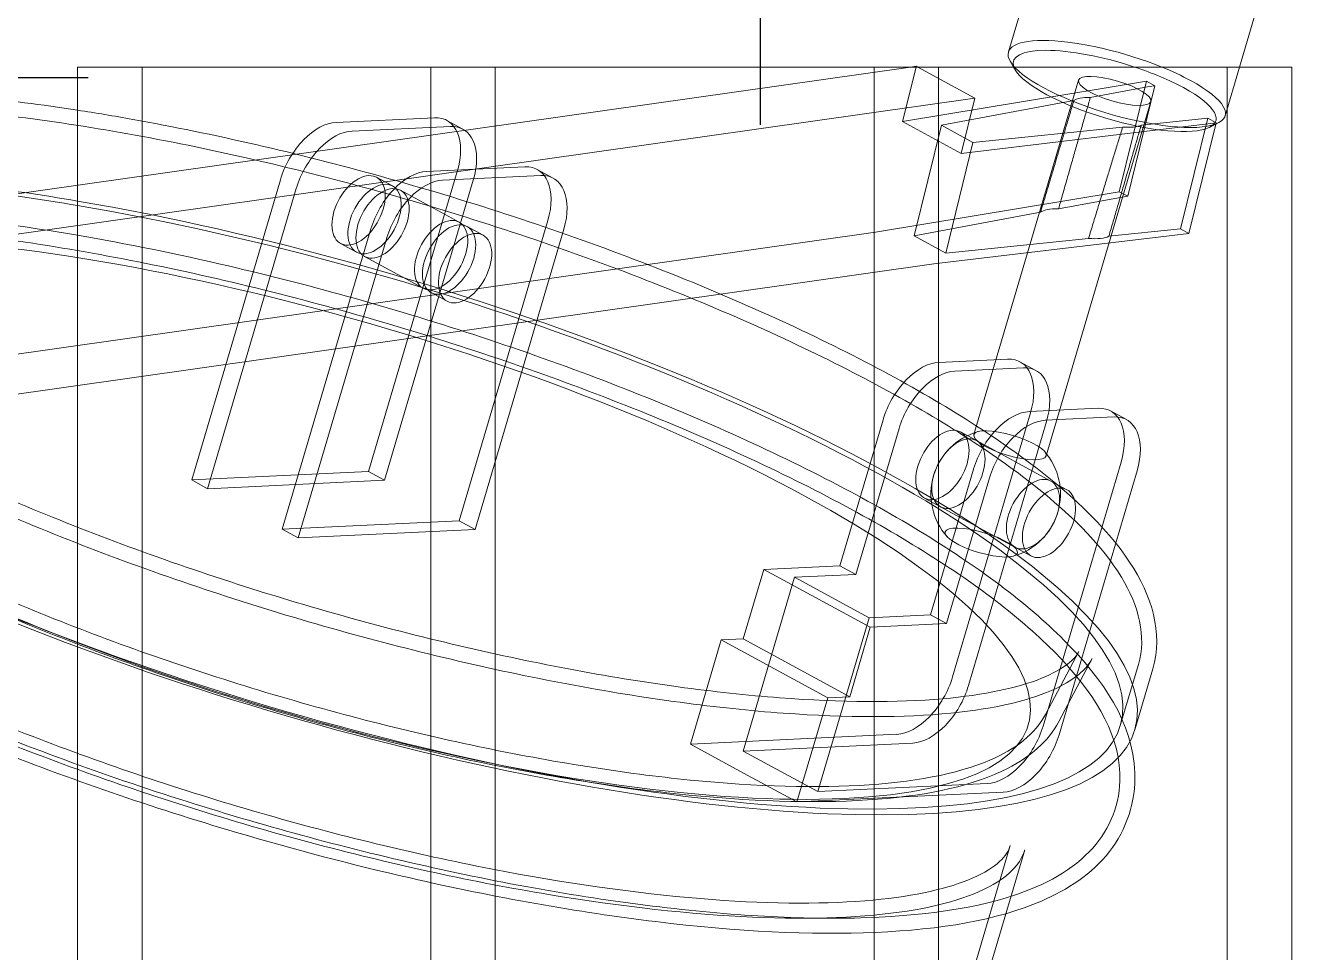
# Model space of a CAD drawing. Header units: millimetres. Extents: x -6314 to 11113, y -129 to 3675.
# Drawn here: x 1032.21 to 1069.2, y 1180.02 to 1207.11 of the extents above; entities that cross this region are included whole.
import ezdxf

# ---------------------------------------------------------------- set-up
doc = ezdxf.new("R2010")
doc.units = ezdxf.units.MM
doc.layers.add('Equipment', color=123, linetype='Continuous')
doc.dimstyles.new('ISO-25', dxfattribs={"dimtxt": 2.5, "dimasz": 2.5, "dimexe": 1.25, "dimexo": 0.625, "dimtad": 1, "dimtxsty": 'Standard', "dimcen": 2.5, "dimadec": 0, "dimazin": 0, "dimtfac": 1, "dimtmove": 0, "dimatfit": 3, "dimfxl": 1, "dimarcsym": 0})

# ---------------------------------------------------------------- blocks, each defined once
blk = doc.blocks.new('A$C22f65225')
at = {"layer": 'Equipment', "linetype": 'Continuous', "lineweight": 0, "extrusion": (0, 1, 0)}
for p, q in [((75.162, 302.645), (73.909, 298.4)), ((80.917, 300.946), (80.047, 298)), ((37.944, 293.259), (71.308, 298)), ((49.192, 298), (71.694, 298)), ((49.192, 269.478), (49.192, 298)), ((50.904, 250), (50.904, 298)), ((58.57, 270.098), (58.57, 298)), ((60.282, 250), (60.282, 298)), ((70.34, 250), (70.34, 298)), ((71.457, 298), (71.101, 296.553)), ((71.308, 298), (71.463, 298.022)), ((71.463, 298.022), (71.457, 298)), ((71.503, 298), (71.463, 298.022)), ((73.018, 297.177), (71.503, 298)), ((71.694, 298), (72.052, 298)), ((72.052, 298), (81.43, 298)), ((72.052, 261.259), (72.052, 298)), ((74.047, 298), (73.961, 298.143)), ((74.095, 297.919), (74.047, 298)), ((80.047, 298), (79.663, 296.701)), ((79.718, 250), (79.718, 298)), ((81.43, 260.606), (81.43, 298)), ((71.101, 296.553), (77.578, 297.625)), ((75.772, 297.649), (72.993, 288.237)), ((77.578, 297.625), (76.854, 294.686)), ((77.578, 297.625), (77.8, 297.505)), ((77.65, 297.483), (76.083, 297.191)), ((77.8, 297.505), (77.076, 294.566)), ((77.8, 297.505), (77.65, 297.483)), ((73.018, 297.177), (39.499, 292.414)), ((75.646, 297.109), (72.128, 296.453)), ((72.656, 295.708), (73.018, 297.177)), ((77.69, 297.083), (74.911, 287.671)), ((56.057, 296.531), (58.667, 296.654)), ((58.995, 296.584), (59.419, 296.353)), ((77.435, 296.456), (79.206, 296.638)), ((78.481, 293.699), (79.206, 296.638)), ((79.206, 296.638), (79.423, 296.52)), ((59.091, 296.424), (56.481, 296.3)), ((72.656, 295.708), (71.101, 296.553)), ((71.404, 293.515), (72.128, 296.453)), ((72.128, 296.453), (72.968, 295.997)), ((79.423, 296.52), (72.656, 295.708)), ((72.968, 295.997), (76.942, 296.406)), ((79.423, 296.52), (78.699, 293.581)), ((79.246, 296.398), (79.48, 296.514)), ((72.244, 293.058), (72.968, 295.997)), ((59.275, 295.227), (56.921, 287.254)), ((58.461, 295.225), (61.071, 295.348)), ((61.399, 295.278), (61.823, 295.047)), ((52.223, 287.032), (54.577, 295.005)), ((57.131, 295.072), (57.555, 294.841)), ((57.345, 287.024), (59.699, 294.997)), ((61.496, 295.118), (58.886, 294.994)), ((55.001, 294.774), (52.647, 286.801)), ((59.323, 293.881), (57.767, 294.726)), ((70.377, 293.614), (76.854, 294.686)), ((76.854, 294.686), (77.076, 294.566)), ((77.076, 294.566), (76.926, 294.544)), ((75.239, 294.23), (76.926, 294.544)), ((61.679, 293.921), (59.325, 285.949)), ((71.404, 293.515), (74.761, 294.141)), ((70.377, 293.614), (36.633, 288.819)), ((54.627, 285.726), (56.981, 293.699)), ((59.535, 293.766), (59.959, 293.536)), ((59.749, 285.718), (62.104, 293.691)), ((78.699, 293.581), (71.932, 292.769)), ((78.481, 293.699), (76.576, 293.504)), ((78.699, 293.581), (78.481, 293.699)), ((57.406, 293.468), (55.051, 285.496)), ((56.176, 293.314), (56.601, 293.084)), ((72.244, 293.058), (71.404, 293.515)), ((76.036, 293.448), (72.244, 293.058)), ((58.368, 292.124), (56.813, 292.969)), ((38.188, 287.974), (71.932, 292.769)), ((58.581, 292.009), (59.005, 291.778)), ((72.06, 290.155), (73.887, 290.242)), ((74.312, 290.011), (72.485, 289.925)), ((74.639, 289.941), (74.215, 290.171)), ((74.465, 288.849), (76.292, 288.936)), ((77.044, 288.635), (76.619, 288.865)), ((69.436, 284.754), (70.58, 288.629)), ((74.495, 288.815), (72.425, 281.802)), ((72.849, 281.571), (74.92, 288.584)), ((76.716, 288.705), (74.889, 288.619)), ((71.005, 288.399), (69.86, 284.523)), ((73.058, 288.078), (72.634, 288.309)), ((75.038, 287.003), (73.058, 288.078)), ((76.9, 287.509), (74.829, 280.496)), ((56.921, 287.254), (52.223, 287.032)), ((57.345, 287.024), (56.921, 287.254)), ((71.84, 283.448), (72.985, 287.323)), ((75.253, 280.265), (77.324, 287.278)), ((52.223, 287.032), (52.647, 286.801)), ((52.647, 286.801), (57.345, 287.024)), ((73.409, 287.093), (72.265, 283.217)), ((75.462, 286.772), (75.038, 287.003)), ((72.103, 286.321), (71.679, 286.551)), ((74.083, 285.245), (72.103, 286.321)), ((59.325, 285.949), (54.627, 285.726)), ((59.749, 285.718), (59.325, 285.949)), ((54.627, 285.726), (55.051, 285.496)), ((55.051, 285.496), (59.749, 285.718)), ((74.508, 285.015), (74.083, 285.245)), ((66.868, 282.812), (67.413, 284.658)), ((67.413, 284.658), (69.436, 284.754)), ((70.242, 283.121), (67.413, 284.658)), ((69.86, 284.523), (68.229, 284.446)), ((69.86, 284.523), (69.436, 284.754)), ((66.867, 279.832), (68.229, 284.446)), ((68.229, 284.446), (70.209, 283.37)), ((68.847, 278.757), (70.209, 283.37)), ((70.242, 283.121), (69.697, 281.276)), ((70.209, 283.37), (71.84, 283.448)), ((72.265, 283.217), (70.242, 283.121)), ((72.265, 283.217), (71.84, 283.448)), ((65.464, 280.016), (66.281, 282.784)), ((66.281, 282.784), (66.868, 282.812)), ((66.281, 282.784), (67.695, 282.016)), ((69.697, 281.276), (66.868, 282.812)), ((74.897, 280.807), (75.78, 282.474)), ((75.251, 280.62), (76.133, 282.287)), ((76.88, 280.507), (77.359, 282.131)), ((67.695, 282.016), (69.11, 281.248)), ((77.263, 280.393), (77.743, 282.017)), ((69.11, 281.248), (68.292, 278.48)), ((69.697, 281.276), (69.11, 281.248)), ((70.945, 280.276), (65.464, 280.016)), ((66.878, 279.248), (65.464, 280.016)), ((66.867, 279.832), (71.369, 280.045)), ((68.847, 278.757), (66.867, 279.832)), ((68.292, 278.48), (66.878, 279.248)), ((73.349, 278.97), (68.847, 278.757)), ((68.292, 278.48), (73.773, 278.739)), ((68.055, 257.329), (73.958, 277.323)), ((68.913, 258.825), (74.342, 277.21))]:
    blk.add_line(p, q, dxfattribs=at)
at = {"layer": 'Equipment', "linetype": 'Continuous', "lineweight": 0, "extrusion": (0, 0, -1)}
for centre, radius, start, end in [((-73.571, 286.662), 1.72, 318.7001, 74.2013), ((-73.571, 286.662), 1.72, 138.7001, 254.2013), ((0, 96.769), 180, 91.91021, 108.98914)]:
    blk.add_arc(centre, radius, start, end, dxfattribs=at)
at = {"layer": 'Equipment', "linetype": 'Continuous', "lineweight": 0}
for centre, major_axis, ratio, start_param, end_param in [((76.786, 297.551), (-2.877, 0.85), 0.272475, -1.916807, 0.287118), ((76.786, 297.551), (-2.877, 0.85), 0.272475, 0.287118, 4.047415), ((76.786, 297.551), (-2.877, 0.85), 0.272475, -2.235771, -1.916807), ((76.731, 297.366), (-0.959, 0.283), 0.272475, -2.23577059618826, 4.047414710991326), ((76.563, 296.796), (-0.972, 0.239), 0.324794, -0.976482, -0.268147), ((56.045, 294.824), (0.764, 1.406), 0.593692, 0.345436, 1.916233), ((58.655, 294.947), (0.764, 1.406), 0.593692, -1.22536, 0.345436), ((76.563, 296.796), (-0.972, 0.239), 0.324794, -4.233547, -3.525212), ((57.078, 293.963), (-0.477, -0.879), 0.593692, -4.366952762699415, 1.916232544480171), ((58.45, 293.518), (0.764, 1.406), 0.593692, 0.345436, 1.916233), ((61.06, 293.641), (0.764, 1.406), 0.593692, -1.22536, 0.345436), ((58.846, 293.002), (-0.477, -0.879), 0.593692, -4.366952762699415, 1.916232544480171), ((59.482, 292.657), (-0.477, -0.879), 0.593692, -4.366952762699398, 1.916232544480188), ((72.049, 288.448), (0.764, 1.406), 0.593692, 0.345436, 1.916233), ((73.876, 288.535), (0.764, 1.406), 0.593692, -1.22536, 0.345436), ((74.453, 287.142), (0.764, 1.406), 0.593692, 0.345436, 1.916233), ((76.28, 287.229), (0.764, 1.406), 0.593692, -1.22536, 0.345436), ((73.952, 287.954), (-0.959, 0.283), 0.272475, -2.235770596188288, 4.047414710991298), ((74.561, 286.124), (-0.477, -0.879), 0.593692, -4.366952762699396, 1.91623254448019), ((74.561, 286.124), (-0.477, -0.879), 0.593692, -4.366952762699396, 1.91623254448019), ((74.985, 285.894), (-0.477, -0.879), 0.593692, -4.366952762699389, 1.916232544480196), ((73.189, 285.37), (-0.959, 0.283), 0.272475, -2.235770596188277, 4.047414710991309), ((71.805, 281.522), (-0.764, -1.406), 0.593692, 0.345436, 1.916233), ((74.209, 280.216), (-0.764, -1.406), 0.593692, 0.345436, 1.916233)]:
    blk.add_ellipse(centre, major_axis=major_axis, ratio=ratio, start_param=start_param, end_param=end_param, dxfattribs=at)
at = {"layer": 'Equipment', "linetype": 'Continuous', "lineweight": 0, "extrusion": (0, 0, -1)}
for centre, major_axis, ratio, start_param, end_param in [((76.731, 297.366), (-2.685, 0.793), 0.272475, -0.197522, 1.688036), ((76.731, 297.366), (2.685, -0.793), 0.272475, -0.905822, 2.944071), ((76.731, 297.366), (2.685, -0.793), 0.272475, -1.453557, -0.905822), ((58.231, 295.178), (0.764, 1.406), 0.593692, -0.345436, 1.22536), ((55.621, 295.054), (0.764, 1.406), 0.593692, -1.916233, -0.345436), ((58.025, 293.748), (0.764, 1.406), 0.593692, -1.916233, -0.345436), ((60.635, 293.872), (0.764, 1.406), 0.593692, -0.345436, 1.22536), ((56.654, 294.193), (0.477, 0.879), 0.593692, -5.057825, 1.22536), ((56.068, 286.652), (21.195, -6.258), 0.272475, -2.121493, -1.980371), ((56.068, 286.652), (20.812, -6.145), 0.272475, -2.130888, -1.986677), ((57.29, 293.848), (0.477, 0.879), 0.593692, -5.057825, 1.22536), ((56.068, 286.652), (21.195, -6.258), 0.272475, -1.980371, 2.235771), ((56.068, 286.652), (20.812, -6.145), 0.272475, -1.986677, 2.235771), ((75.689, 293.836), (0.972, -0.239), 0.324794, -2.908895, -2.129662), ((55.877, 286.006), (18.559, -5.48), 0.272475, 2.235771, 8.518956), ((59.058, 292.887), (0.477, 0.879), 0.593692, -5.057825, 1.22536), ((75.689, 293.836), (0.972, -0.239), 0.324794, 0.34817, 1.127403), ((73.451, 288.765), (0.764, 1.406), 0.593692, -0.345436, 1.22536), ((71.624, 288.679), (0.764, 1.406), 0.593692, -1.916233, -0.345436), ((74.029, 287.373), (0.764, 1.406), 0.593692, -1.916233, -0.345436), ((75.856, 287.459), (0.764, 1.406), 0.593692, -0.345436, 1.22536), ((72.157, 287.43), (0.477, 0.879), 0.593692, -5.057825, 1.22536), ((72.581, 287.2), (0.477, 0.879), 0.593692, -5.057825, 1.22536), ((72.581, 287.2), (0.477, 0.879), 0.593692, -5.057825, 1.22536), ((71.381, 281.752), (-0.764, -1.406), 0.593692, -1.916233, -0.345436), ((73.785, 280.446), (-0.764, -1.406), 0.593692, -1.916233, -0.345436)]:
    blk.add_ellipse(centre, major_axis=major_axis, ratio=ratio, start_param=start_param, end_param=end_param, dxfattribs=at)
at = {"layer": 'Equipment', "linetype": 'Continuous', "lineweight": 0}
for points, knots in [([(35.736, 294.421), (35.915, 295.029), (36.361, 295.529), (37.768, 296.399), (38.875, 296.705), (41.664, 297.039), (43.364, 297.05), (47.129, 296.772), (49.181, 296.49), (53.455, 295.672), (55.674, 295.137), (60.067, 293.87), (62.241, 293.138), (66.331, 291.547), (68.247, 290.688), (71.639, 288.922), (73.112, 288.016), (75.485, 286.215), (76.375, 285.328), (77.379, 283.68), (77.578, 282.872), (77.359, 282.131)], [1.570796, 1.570796, 1.570796, 1.570796, 1.809886, 1.809886, 2.135268, 2.135268, 2.469877, 2.469877, 2.795493, 2.795493, 3.118445, 3.118445, 3.440741, 3.440741, 3.763514, 3.763514, 4.088494, 4.088494, 4.420694, 4.420694, 4.712389, 4.712389, 4.712389, 4.712389]), ([(49.192, 296.855), (49.675, 296.78), (50.164, 296.699), (52.793, 296.227), (55.03, 295.712), (59.478, 294.476), (61.689, 293.755), (65.875, 292.174), (67.85, 291.314), (71.383, 289.531), (72.935, 288.607), (75.498, 286.743), (76.491, 285.811), (77.719, 283.963), (78.022, 282.965), (77.743, 282.017)], [2.682475, 2.682475, 2.682475, 2.682475, 2.757948, 2.757948, 3.083151, 3.083151, 3.406999, 3.406999, 3.731439, 3.731439, 4.05916, 4.05916, 4.397865, 4.397865, 4.712389, 4.712389, 4.712389, 4.712389]), ([(53.416, 277.669), (51.176, 278.331), (48.966, 279.092), (44.816, 280.744), (42.877, 281.635), (39.435, 283.483), (37.942, 284.437), (35.487, 286.413), (34.544, 287.414), (33.806, 289.057), (33.667, 289.583), (33.666, 290.856), (33.943, 291.595), (34.889, 292.744), (35.539, 293.145), (37.494, 293.944), (38.998, 294.175), (42.451, 294.294), (44.359, 294.19), (46.43, 293.938)], [0, 0, 0, 0, 0.325726, 0.325726, 0.652897, 0.652897, 0.986357, 0.986357, 1.34112, 1.34112, 1.490325, 1.490325, 1.686147, 1.686147, 1.898844, 1.898844, 2.256425, 2.256425, 2.589918, 2.589918, 2.589918, 2.589918]), ([(76.133, 282.287), (76.004, 282.042), (75.741, 281.786), (74.69, 281.243), (73.775, 280.995), (71.399, 280.725), (69.92, 280.708), (66.539, 280.927), (64.628, 281.171), (60.584, 281.903), (58.451, 282.395), (54.191, 283.575), (52.065, 284.265), (48.043, 285.772), (46.148, 286.588), (42.791, 288.257), (41.327, 289.11), (38.996, 290.743), (38.119, 291.528), (37.046, 292.872), (36.84, 293.424), (36.846, 293.835), (36.848, 293.861), (36.85, 293.886)], [4.767463, 4.767463, 4.767463, 4.767463, 4.989711, 4.989711, 5.28474, 5.28474, 5.590786, 5.590786, 5.904916, 5.904916, 6.221819, 6.221819, 6.539503, 6.539503, 6.856862, 6.856862, 7.172413, 7.172413, 7.482353, 7.482353, 7.778441, 7.778441, 7.798907, 7.798907, 7.798907, 7.798907]), ([(46.43, 293.938), (46.505, 293.929), (46.581, 293.92), (47.479, 293.807), (48.327, 293.68), (49.192, 293.531)], [2.5899185, 2.5899185, 2.5899185, 2.5899185, 2.6020205, 2.6020205, 2.7338184, 2.7338184, 2.7338184, 2.7338184]), ([(53.529, 278.053), (51.311, 278.708), (49.123, 279.461), (45.016, 281.094), (43.099, 281.973), (39.708, 283.787), (38.241, 284.72), (35.862, 286.615), (34.966, 287.561), (34.226, 289.059), (34.077, 289.562), (34.054, 290.794), (34.344, 291.509), (35.364, 292.611), (36.091, 292.99), (38.194, 293.665), (39.755, 293.845), (43.325, 293.859), (45.297, 293.705), (49.483, 293.112), (51.689, 292.681), (56.145, 291.587), (58.394, 290.928), (62.727, 289.445), (64.81, 288.622), (68.617, 286.886), (70.338, 285.973), (73.276, 284.115), (74.478, 283.175), (76.281, 281.229), (76.9, 280.189), (76.85, 278.336), (76.54, 277.655), (75.495, 276.579), (74.742, 276.205), (72.583, 275.552), (70.998, 275.385), (67.392, 275.397), (65.408, 275.562), (61.205, 276.176), (58.994, 276.617), (55.682, 277.442), (54.602, 277.736), (53.529, 278.053)], [0, 0, 0, 0, 0.324201, 0.324201, 0.649451, 0.649451, 0.979221, 0.979221, 1.324069, 1.324069, 1.485057, 1.485057, 1.705021, 1.705021, 1.951356, 1.951356, 2.309333, 2.309333, 2.645303, 2.645303, 2.97228, 2.97228, 3.29675, 3.29675, 3.621175, 3.621175, 3.947932, 3.947932, 4.282751, 4.282751, 4.639981, 4.639981, 4.854509, 4.854509, 5.105947, 5.105947, 5.464116, 5.464116, 5.799486, 5.799486, 6.126296, 6.126296, 6.283185, 6.283185, 6.283185, 6.283185]), ([(75.78, 282.474), (75.68, 282.286), (75.397, 282.01), (74.181, 281.517), (73.282, 281.318), (70.949, 281.114), (69.479, 281.12), (66.122, 281.378), (64.221, 281.637), (60.206, 282.396), (58.091, 282.897), (53.878, 284.092), (51.782, 284.786), (47.835, 286.292), (45.984, 287.103), (42.732, 288.748), (41.328, 289.583), (39.133, 291.152), (38.328, 291.894), (37.397, 293.088), (37.249, 293.535), (37.246, 293.805), (37.247, 293.829), (37.248, 293.851)], [4.767463, 4.767463, 4.767463, 4.767463, 5.041921, 5.041921, 5.318813, 5.318813, 5.618012, 5.618012, 5.928883, 5.928883, 6.243903, 6.243903, 6.560059, 6.560059, 6.875553, 6.875553, 7.18784, 7.18784, 7.490418, 7.490418, 7.769741, 7.769741, 7.798907, 7.798907, 7.798907, 7.798907]), ([(49.192, 293.531), (50.495, 293.308), (51.84, 293.034), (55.435, 292.195), (57.713, 291.554), (62.126, 290.095), (64.26, 289.279), (68.195, 287.542), (69.991, 286.622), (73.105, 284.729), (74.406, 283.762), (76.444, 281.709), (77.208, 280.6), (77.299, 278.512), (77.045, 277.738), (76.119, 276.56), (75.489, 276.152), (73.589, 275.334), (72.125, 275.092), (68.673, 274.94), (66.699, 275.04), (62.495, 275.548), (60.284, 275.942), (56.497, 276.81), (54.95, 277.216), (53.416, 277.669)], [2.733818, 2.733818, 2.733818, 2.733818, 2.932414, 2.932414, 3.258705, 3.258705, 3.584603, 3.584603, 3.91322, 3.91322, 4.251606, 4.251606, 4.619151, 4.619151, 4.820463, 4.820463, 5.029156, 5.029156, 5.382555, 5.382555, 5.729375, 5.729375, 6.060087, 6.060087, 6.283185, 6.283185, 6.283185, 6.283185]), ([(75.251, 280.62), (74.964, 280.078), (74.478, 279.672), (72.999, 278.916), (71.841, 278.664), (69.02, 278.439), (67.356, 278.476), (63.734, 278.828), (61.79, 279.133), (57.786, 279.972), (55.729, 280.503), (51.693, 281.737), (49.716, 282.44), (46.028, 283.951), (44.32, 284.759), (41.327, 286.415), (40.05, 287.261), (38.022, 288.961), (37.284, 289.805), (36.736, 291.121), (36.646, 291.565), (36.685, 292.007)], [4.767463, 4.767463, 4.767463, 4.767463, 4.99166, 4.99166, 5.32945, 5.32945, 5.667633, 5.667633, 5.994773, 5.994773, 6.318751, 6.318751, 6.642093, 6.642093, 6.966464, 6.966464, 7.294881, 7.294881, 7.636539, 7.636539, 7.798907, 7.798907, 7.798907, 7.798907]), ([(74.897, 280.807), (74.619, 280.281), (74.1, 279.883), (72.538, 279.215), (71.368, 278.997), (68.552, 278.843), (66.919, 278.904), (63.356, 279.287), (61.431, 279.605), (57.47, 280.462), (55.436, 280.999), (51.456, 282.241), (49.511, 282.944), (45.902, 284.448), (44.239, 285.249), (41.353, 286.873), (40.135, 287.696), (38.25, 289.31), (37.591, 290.096), (37.123, 291.238), (37.052, 291.612), (37.084, 291.972)], [4.767463, 4.767463, 4.767463, 4.767463, 5.030509, 5.030509, 5.365874, 5.365874, 5.69396, 5.69396, 6.017317, 6.017317, 6.339256, 6.339256, 6.660934, 6.660934, 6.983183, 6.983183, 7.307563, 7.307563, 7.638744, 7.638744, 7.798907, 7.798907, 7.798907, 7.798907]), ([(74.342, 277.21), (74.259, 276.928), (74.065, 276.665), (73.2, 276.057), (72.353, 275.757), (70.102, 275.408), (68.706, 275.352), (65.481, 275.494), (63.645, 275.697), (59.731, 276.349), (57.653, 276.799), (53.474, 277.903), (51.374, 278.557), (47.37, 280.001), (45.467, 280.79), (42.057, 282.42), (40.55, 283.261), (38.093, 284.895), (37.139, 285.691), (35.89, 287.111), (35.589, 287.734), (35.54, 288.369), (35.555, 288.514), (35.596, 288.651)], [4.712389, 4.712389, 4.712389, 4.712389, 4.925368, 4.925368, 5.23581, 5.23581, 5.544728, 5.544728, 5.860211, 5.860211, 6.177939, 6.177939, 6.496333, 6.496333, 6.814604, 6.814604, 7.131824, 7.131824, 7.445701, 7.445701, 7.750586, 7.750586, 7.853982, 7.853982, 7.853982, 7.853982]), ([(73.958, 277.323), (73.879, 277.054), (73.617, 276.743), (72.343, 276.188), (71.445, 275.979), (69.125, 275.763), (67.674, 275.765), (64.366, 276.012), (62.498, 276.265), (58.555, 277.005), (56.48, 277.496), (52.347, 278.666), (50.29, 279.345), (46.415, 280.822), (44.597, 281.618), (41.397, 283.236), (40.012, 284.059), (37.838, 285.615), (37.036, 286.355), (36.096, 287.574), (35.942, 288.045), (35.951, 288.409), (35.961, 288.475), (35.98, 288.537)], [4.712389, 4.712389, 4.712389, 4.712389, 5.026548, 5.026548, 5.310973, 5.310973, 5.613452, 5.613452, 5.925881, 5.925881, 6.241782, 6.241782, 6.558632, 6.558632, 6.874946, 6.874946, 7.18863, 7.18863, 7.494274, 7.494274, 7.780761, 7.780761, 7.853982, 7.853982, 7.853982, 7.853982])]:
    blk.add_open_spline(points, degree=3, knots=knots, dxfattribs=at)
blk.add_open_spline([(46.43, 297.209), (47.318, 297.12), (48.242, 297.002), (49.192, 296.855)], degree=3, dxfattribs=at)
for points, weights in [([(75.646, 297.109), (75.223, 295.692), (74.761, 294.141)], [0.999800308508, 0.999629976138, 0.999773727274]), ([(75.239, 294.23), (75.681, 295.778), (76.083, 297.191)], [0.999769258658, 0.999630475033, 0.999805775241]), ([(76.036, 293.448), (76.509, 294.994), (76.942, 296.406)], [0.999803179057, 0.999704890807, 0.999920712922]), ([(77.435, 296.456), (77.026, 295.047), (76.576, 293.504)], [0.999927618987, 0.999706828064, 0.9998001487])]:
    blk.add_rational_spline(points, weights, degree=2, dxfattribs=at)

msp = doc.modelspace()

# ---------------------------------------------------------------- linework, layer by layer
msp.add_line((1053.675, 1223.043), (1053.675, 1204.209))
at = {"linetype": 'Continuous', "lineweight": -3}
msp.add_line((1034.052, 1205.577), (1015.806, 1205.577), dxfattribs=at)

# ---------------------------------------------------------------- block references
at = {"xscale": 1.1, "yscale": 1.1, "zscale": 1.1}
msp.add_blockref('A$C22f65225', (979.627, 878.095), dxfattribs=at)

# ---------------------------------------------------------------- leaders
at = {"linetype": 'Continuous', "lineweight": -3}
msp.add_leader([(1061.962, 1226.123), (1112.608, 1192.992), (1191.694, 1192.992)], dimstyle='ISO-25', override={"dimscale": 10, "dimtad": 0}, dxfattribs=at)

doc.saveas('drawing.dxf')
